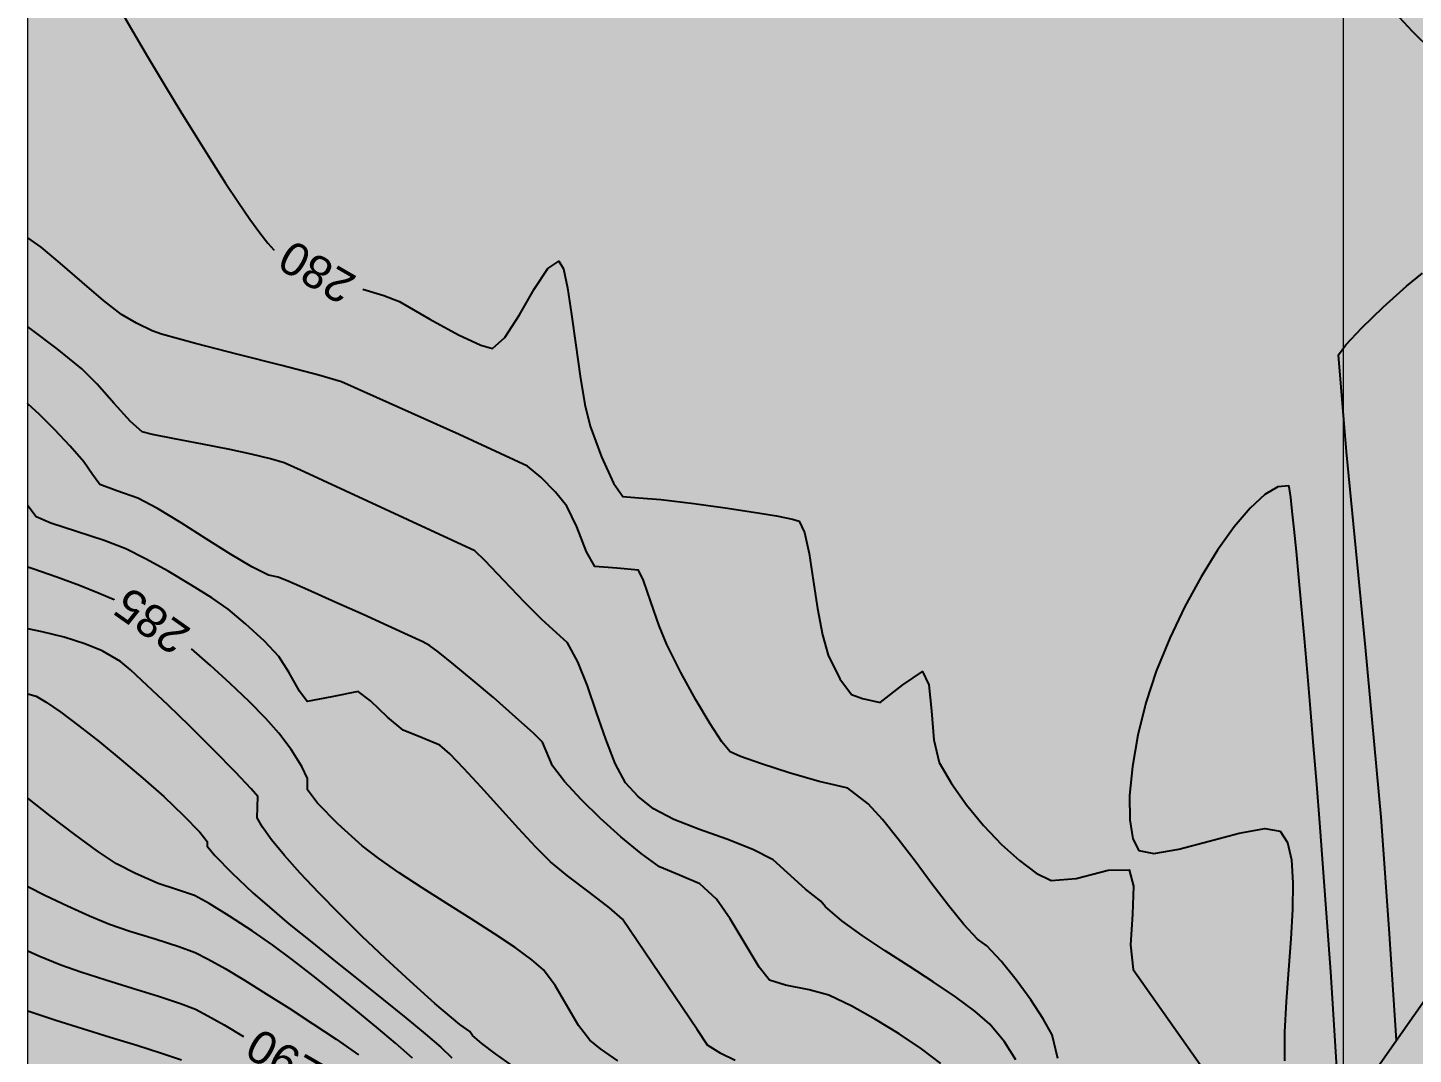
# Model space of a CAD drawing. Extents: x 61466 to 63015, y 108404 to 110397.
# Drawn here: x 62727.7 to 62780.3, y 108610.2 to 108649.2 of the extents above; entities that cross this region are included whole.
import ezdxf
from ezdxf.enums import TextEntityAlignment as Align

# ---------------------------------------------------------------- set-up
doc = ezdxf.new("R2010")
doc.units = 0
doc.header["$LTSCALE"] = 1.000015
doc.header["$MEASUREMENT"] = 0
for name, color, linetype in [('colore lago', 131, 'Continuous'), ('coordinate', 2, 'Continuous'), ('curve livello 5m', 7, 'Continuous'), ('Per+Mod Surf', 7, 'Continuous')]:
    doc.layers.add(name, color=color, linetype=linetype)
doc.layers.add('Colori bordi', color=5, linetype='Continuous', plot=False)
doc.layers.add('no_plot', color=5, linetype='Continuous', plot=False)
doc.styles.add('ARIAL', font='arial.ttf')

msp = doc.modelspace()

# ---------------------------------------------------------------- hatches: boundary and pattern name
at = {"layer": 'colore lago', "linetype": 'Continuous', "lineweight": 0}
msp.add_hatch(color=256, dxfattribs=at).paths.add_polyline_path([(62823.098, 108712.426), (62823.692, 108711.854), (62824.211, 108710.804), (62823.37, 108710.571), (62827.768, 108704.942), (62841.061, 108708.628), (62841.764, 108707.729), (62836.243, 108697.972), (62840.642, 108692.343), (62841.442, 108693.757), (62841.442, 108692.195), (62842.487, 108690.222), (62842.982, 108689.288), (62843.392, 108688.514), (62843.655, 108688.018), (62843.975, 108687.414), (62844.757, 108686.877), (62845.652, 108686.309), (62846.428, 108685.857), (62846.943, 108685.61), (62847.646, 108685.523), (62848.413, 108685.436), (62848.935, 108685.254), (62849.708, 108684.935), (62850.5, 108684.575), (62850.969, 108684.318), (62851.947, 108683.305), (62853.322, 108681.875), (62854.115, 108681.066), (62854.823, 108680.351), (62855.34, 108679.833), (62855.561, 108679.62), (62856.098, 108679.384), (62856.706, 108678.92), (62857.535, 108678.212), (62858.15, 108677.629), (62858.509, 108677.243), (62858.884, 108676.364), (62859.223, 108675.296), (62859.579, 108674.527), (62860.022, 108674.247), (62860.524, 108673.942), (62861.121, 108673.231), (62861.763, 108672.326), (62862.367, 108671.601), (62862.863, 108671.28), (62863.351, 108671.01), (62863.81, 108670.755), (62864.373, 108670.388), (62865.159, 108669.855), (62866.024, 108669.253), (62866.828, 108668.678), (62867.744, 108667.996), (62868.796, 108667.19), (62869.668, 108666.501), (62870.574, 108665.758), (62871.455, 108665.021), (62872.228, 108664.359), (62872.81, 108663.844), (62873.119, 108663.547), (62873.68, 108662.665), (62874.168, 108661.941), (62874.819, 108661.7), (62876.542, 108661.081), (62874.849, 108652.749), (62874.609, 108651.566), (62869.261, 108652.495), (62863.756, 108653.04), (62858.193, 108653.236), (62852.65, 108653.069), (62847.099, 108652.547), (62841.619, 108651.637), (62836.195, 108650.359), (62830.876, 108648.764), (62825.687, 108646.797), (62820.621, 108644.487), (62815.733, 108641.873), (62811.013, 108638.914), (62806.809, 108635.919), (62802.653, 108632.528), (62798.578, 108628.752), (62795.53, 108625.55), (62792.243, 108621.72), (62789.658, 108618.302), (62786.55, 108613.699), (62783.753, 108608.883), (62781.281, 108603.924), (62779.157, 108598.79), (62777.364, 108593.52), (62775.923, 108588.148), (62774.828, 108582.699), (62774.099, 108577.206), (62773.742, 108571.827), (62773.733, 108566.27), (62774.08, 108560.708), (62774.822, 108555.214), (62775.907, 108549.757), (62776.774, 108546.543), (62775.534, 108543.897), (62771.471, 108542.34), (62770.737, 108542.931), (62769.881, 108543.399), (62769.16, 108543.605), (62768.397, 108543.397), (62767.454, 108542.895), (62766.48, 108542.367), (62765.625, 108542.081), (62765.129, 108542.167), (62764.204, 108542.374), (62761.92, 108542.969), (62758.989, 108543.785), (62755.805, 108544.685), (62752.764, 108545.533), (62750.259, 108546.195), (62749.515, 108546.361), (62748.651, 108546.545), (62748.14, 108546.666), (62747.525, 108546.963), (62746.769, 108547.335), (62745.628, 108547.824), (62744.247, 108548.386), (62742.732, 108548.989), (62741.189, 108549.599), (62739.721, 108550.183), (62738.435, 108550.711), (62737.436, 108551.147), (62736.779, 108551.475), (62735.74, 108552.131), (62732.8, 108553.829), (62729.641, 108555.846), (62727.666, 108557.145), (62727.666, 108746.101), (62759.548, 108763.679), (62762.174, 108761.512), (62766.058, 108758.6), (62770.75, 108755.721), (62775.77, 108752.427), (62780.625, 108748.821), (62784.649, 108746.672), (62791.078, 108741.712), (62792.191, 108741.192), (62793.304, 108740.673), (62792.406, 108740.344), (62791.026, 108739.839), (62795.864, 108734.582), (62808.817, 108739.327), (62809.589, 108738.487), (62804.873, 108728.317), (62809.71, 108723.06), (62811.198, 108726.268), (62812.277, 108725.772), (62812.557, 108725.5), (62813.179, 108725.007), (62813.957, 108724.44), (62814.819, 108723.834), (62815.694, 108723.224), (62816.511, 108722.646), (62817.199, 108722.136), (62817.686, 108721.728), (62818.127, 108721.189), (62818.712, 108720.467), (62819.259, 108719.84), (62819.895, 108719.121), (62820.227, 108718.731), (62820.528, 108718.087), (62820.826, 108717.245), (62821.425, 108715.335), (62821.73, 108714.455), (62822.044, 108713.747)])

# ---------------------------------------------------------------- linework, layer by layer
at = {"layer": 'Colori bordi', "linetype": 'Continuous', "lineweight": 0, "flags": 128}
msp.add_lwpolyline([(62727.666, 108557.145), (62727.666, 108746.101)], dxfattribs=at)
at = {"layer": 'coordinate', "linetype": 'Continuous', "lineweight": 0}
msp.add_line((62777.666, 108778.484), (62777.666, 108403.974), dxfattribs=at)
at = {"layer": 'curve livello 5m', "color": 2, "flags": 128}
for points in [[(62731.049, 108650.132), (62731.572, 108649.229), (62732.223, 108648.121), (62732.865, 108647.046), (62733.49, 108646.016), (62734.091, 108645.043), (62734.66, 108644.137), (62735.191, 108643.311), (62735.677, 108642.576), (62736.11, 108641.943), (62736.484, 108641.425), (62736.79, 108641.032), (62737.023, 108640.776), (62737.023, 108640.776)], [(62740.405, 108639.276), (62741.201, 108639.041), (62741.76, 108638.831), (62741.76, 108638.831), (62741.77, 108638.824), (62742.948, 108638.135), (62744.044, 108637.55), (62744.894, 108637.153), (62745.329, 108637.028), (62745.329, 108637.028), (62745.809, 108637.45), (62746.356, 108638.308), (62746.915, 108639.287), (62747.434, 108640.071), (62747.86, 108640.345), (62747.86, 108640.345), (62748.027, 108640.048), (62748.185, 108639.328), (62748.34, 108638.319), (62748.498, 108637.155), (62748.663, 108635.97), (62748.843, 108634.899), (62749.042, 108634.075), (62749.042, 108634.075), (62749.477, 108632.902), (62749.938, 108631.911), (62750.289, 108631.4), (62750.289, 108631.4), (62750.891, 108631.348), (62751.731, 108631.285), (62751.731, 108631.285), (62752.984, 108631.13), (62754.183, 108630.966), (62755.258, 108630.806), (62756.133, 108630.661), (62756.736, 108630.542), (62756.995, 108630.462), (62757.195, 108630.026), (62757.367, 108629.231), (62757.526, 108628.222), (62757.69, 108627.145), (62757.872, 108626.147), (62758.089, 108625.372), (62758.535, 108624.472), (62758.978, 108623.869), (62759.399, 108623.728), (62760.073, 108623.575), (62760.933, 108624.239), (62761.68, 108624.751), (62761.924, 108624.245), (62762.021, 108623.256), (62762.106, 108622.151), (62762.312, 108621.292), (62762.776, 108620.492), (62763.35, 108619.679), (62763.997, 108618.893), (62764.679, 108618.173), (62765.361, 108617.559), (62766.003, 108617.089), (62766.569, 108616.803), (62767.52, 108616.885), (62768.732, 108617.197), (62769.535, 108617.21), (62769.706, 108616.588), (62769.662, 108615.523), (62769.591, 108614.355), (62769.684, 108613.422), (62773.785, 108607.62)], [(62779.694, 108610.722), (62779.424, 108614.966), (62779.116, 108619.207), (62779.116, 108619.207), (62778.521, 108625.667), (62777.801, 108633.099), (62777.496, 108636.78), (62777.496, 108636.78), (62777.775, 108637.162), (62778.38, 108637.807), (62779.19, 108638.591), (62780.083, 108639.392), (62780.083, 108639.392), (62780.69, 108639.887)], [(62730.952, 108627.472), (62730.952, 108627.472), (62730.383, 108627.718), (62729.633, 108628.012), (62728.77, 108628.33), (62727.859, 108628.648), (62727.666, 108628.711)], [(62750.096, 108609.954), (62749.442, 108610.405), (62749.039, 108610.73), (62748.609, 108611.298), (62748.164, 108612.055), (62747.716, 108612.818), (62747.278, 108613.404), (62746.833, 108613.788), (62746.193, 108614.252), (62745.407, 108614.777), (62744.524, 108615.343), (62743.593, 108615.932), (62742.665, 108616.523), (62741.788, 108617.098), (62741.011, 108617.637), (62740.383, 108618.121), (62739.454, 108618.956), (62738.681, 108619.745), (62738.297, 108620.25), (62738.305, 108620.677), (62738.086, 108621.139), (62737.681, 108621.78), (62737.212, 108622.407), (62736.72, 108622.958), (62736.087, 108623.606), (62735.366, 108624.298), (62734.614, 108624.982), (62733.886, 108625.608)], [(62727.666, 108614.135), (62728.094, 108613.947), (62728.929, 108613.6), (62729.687, 108613.327), (62730.632, 108613.024), (62731.653, 108612.711), (62732.637, 108612.407), (62733.473, 108612.133), (62734.048, 108611.909), (62734.519, 108611.665), (62735.138, 108611.313), (62735.874, 108610.873)]]:
    msp.add_lwpolyline(points, dxfattribs=at)
at = {"layer": 'no_plot', "flags": 128}
for points in [[(62784.776, 108649.513), (62783.761, 108648.787), (62782.876, 108648.179), (62782.223, 108647.765), (62781.903, 108647.619), (62781.903, 108647.619), (62781.607, 108647.82), (62781.048, 108648.337), (62780.311, 108649.081), (62779.479, 108649.961)], [(62766.821, 108610.044), (62766.603, 108610.932), (62766.269, 108611.542), (62765.796, 108612.268), (62765.241, 108613.028), (62764.666, 108613.74), (62764.129, 108614.324), (62764.129, 108614.324), (62763.77, 108614.58), (62763.251, 108615.134), (62762.666, 108615.854), (62762.039, 108616.677), (62761.395, 108617.539), (62760.759, 108618.377), (62760.155, 108619.126), (62759.609, 108619.723), (62759.609, 108619.723), (62758.846, 108620.316), (62758.365, 108620.428), (62757.753, 108620.563), (62757.753, 108620.563), (62756.609, 108620.9), (62755.558, 108621.237), (62754.758, 108621.521), (62754.367, 108621.699), (62754.056, 108622.07), (62753.602, 108622.76), (62753.062, 108623.674), (62752.494, 108624.712), (62751.956, 108625.776), (62751.672, 108626.489), (62751.357, 108627.399), (62751.072, 108628.206), (62750.878, 108628.605), (62750.058, 108628.672), (62749.226, 108628.737), (62748.909, 108629.298), (62748.536, 108630.242), (62748.158, 108631.029), (62747.724, 108631.563), (62747.171, 108632.129), (62746.666, 108632.556), (62744.066, 108633.761), (62739.593, 108635.754), (62738.731, 108636.007), (62737.321, 108636.376), (62735.66, 108636.802), (62734.04, 108637.222), (62732.756, 108637.575), (62732.396, 108637.691), (62731.806, 108637.986), (62731.235, 108638.323), (62730.552, 108638.845), (62729.735, 108639.541), (62728.902, 108640.266), (62728.172, 108640.877), (62727.666, 108641.226)], [(62765.228, 108609.994), (62764.798, 108610.678), (62764.242, 108611.346), (62764.242, 108611.346), (62763.669, 108611.841), (62762.93, 108612.382), (62762.08, 108612.954), (62761.171, 108613.543), (62760.255, 108614.136), (62759.384, 108614.719), (62758.611, 108615.277), (62757.99, 108615.798), (62757.99, 108615.798), (62757.814, 108616.015), (62757.227, 108616.471), (62756.55, 108617.099), (62756.009, 108617.591), (62755.229, 108617.988), (62754.247, 108618.37), (62753.2, 108618.746), (62752.224, 108619.127), (62751.454, 108619.522), (62750.87, 108619.997), (62750.396, 108620.516), (62749.999, 108621.249), (62749.636, 108622.171), (62749.289, 108623.187), (62748.943, 108624.201), (62748.581, 108625.116), (62748.187, 108625.836), (62747.772, 108626.216), (62747.214, 108626.719), (62746.567, 108627.374), (62745.769, 108628.209), (62745.054, 108628.952), (62744.657, 108629.336), (62738.04, 108632.403), (62737.413, 108632.683), (62736.9, 108632.83), (62736.166, 108633.015), (62735.354, 108633.187), (62734.307, 108633.39), (62733.25, 108633.593), (62732.41, 108633.76), (62732.013, 108633.861), (62731.577, 108634.252), (62730.957, 108634.94), (62730.292, 108635.687), (62729.72, 108636.257), (62728.783, 108637.013), (62727.81, 108637.749), (62727.666, 108637.852)], [(62762.381, 108609.843), (62761.636, 108610.4), (62760.791, 108610.971), (62759.893, 108611.523), (62758.988, 108612.026), (62758.121, 108612.448), (62758.121, 108612.448), (62757.366, 108612.651), (62756.468, 108612.82), (62755.863, 108613.013), (62755.468, 108613.512), (62754.937, 108614.392), (62754.366, 108615.352), (62753.854, 108616.092), (62753.213, 108616.68), (62752.445, 108617.006), (62751.681, 108617.33), (62750.98, 108617.833), (62750.213, 108618.461), (62749.435, 108619.161), (62748.704, 108619.879), (62748.076, 108620.563), (62747.609, 108621.158), (62747.233, 108622.063), (62746.905, 108622.388), (62746.214, 108623.014), (62745.369, 108623.755), (62744.603, 108624.405), (62743.867, 108625.014), (62743.274, 108625.49), (62742.937, 108625.74), (62742.68, 108625.87), (62742.131, 108626.128), (62741.356, 108626.484), (62740.418, 108626.909), (62739.382, 108627.374), (62738.312, 108627.85), (62737.59, 108628.164), (62737.192, 108628.329), (62736.816, 108628.41), (62736.19, 108628.721), (62735.373, 108629.209), (62734.448, 108629.793), (62733.498, 108630.396), (62732.605, 108630.939), (62731.851, 108631.342), (62731.053, 108631.62), (62730.405, 108631.86), (62730.132, 108632.234), (62729.794, 108632.714), (62729.278, 108633.308), (62728.687, 108633.943), (62728.12, 108634.517), (62727.677, 108634.926), (62727.666, 108634.935)], [(62777.559, 108607.669), (62777.199, 108613.332), (62776.788, 108618.992), (62776.788, 108618.992), (62776.668, 108620.463), (62776.548, 108621.917), (62776.428, 108623.337), (62776.31, 108624.706), (62776.196, 108626.005), (62776.087, 108627.217), (62775.984, 108628.325), (62775.891, 108629.311), (62775.807, 108630.158), (62775.735, 108630.849), (62775.677, 108631.365), (62775.633, 108631.69), (62775.606, 108631.805), (62775.606, 108631.805), (62775.193, 108631.767), (62774.696, 108631.475), (62774.133, 108630.957), (62773.527, 108630.245), (62772.898, 108629.365), (62772.267, 108628.347), (62771.654, 108627.221), (62771.08, 108626.015), (62770.567, 108624.758), (62770.17, 108623.552), (62769.865, 108622.325), (62769.657, 108621.135), (62769.552, 108620.041), (62769.555, 108619.105), (62769.672, 108618.384), (62769.909, 108617.939), (62770.474, 108617.827), (62771.425, 108617.992), (62772.572, 108618.298), (62773.723, 108618.606), (62774.688, 108618.779), (62775.278, 108618.678), (62775.554, 108618.252), (62775.706, 108617.584), (62775.76, 108616.721), (62775.742, 108615.706), (62775.675, 108614.585), (62775.586, 108613.404), (62775.5, 108612.208), (62775.443, 108611.041), (62775.439, 108609.949)], [(62754.562, 108609.963), (62754.008, 108610.228), (62753.501, 108610.551), (62753.108, 108611.147), (62750.281, 108615.337), (62749.786, 108615.766), (62749.013, 108616.358), (62748.189, 108616.986), (62747.541, 108617.52), (62746.986, 108618.069), (62746.324, 108618.776), (62745.611, 108619.563), (62744.9, 108620.352), (62744.248, 108621.064), (62743.709, 108621.623), (62743.338, 108621.948), (62742.659, 108622.226), (62741.941, 108622.513), (62741.348, 108623.009), (62740.7, 108623.633), (62740.228, 108623.984), (62739.228, 108623.785), (62738.283, 108623.614), (62737.997, 108624.002), (62737.59, 108624.718), (62737.207, 108625.316), (62736.662, 108625.897), (62735.949, 108626.563), (62735.282, 108627.116), (62734.66, 108627.547), (62733.868, 108628.047), (62732.999, 108628.56), (62732.146, 108629.032), (62731.402, 108629.407), (62730.569, 108629.724), (62729.515, 108630.064), (62728.55, 108630.382), (62727.982, 108630.631), (62727.666, 108631.041)], [(62746.097, 108609.764), (62745.442, 108610.22), (62744.926, 108610.608), (62744.578, 108610.909), (62744.478, 108611.061), (62744.088, 108611.328), (62743.145, 108612.135), (62742.199, 108612.977), (62741.266, 108613.835), (62740.366, 108614.693), (62739.513, 108615.532), (62738.727, 108616.334), (62738.024, 108617.083), (62737.422, 108617.759), (62736.938, 108618.346), (62736.589, 108618.826), (62736.393, 108619.181), (62736.409, 108619.999), (62736.162, 108620.289), (62735.565, 108620.917), (62734.74, 108621.757), (62733.81, 108622.683), (62732.999, 108623.469), (62732.211, 108624.215), (62731.568, 108624.807), (62731.193, 108625.13), (62730.502, 108625.538), (62729.843, 108625.797), (62729.054, 108626.056), (62728.212, 108626.256), (62727.666, 108626.366)], [(62727.666, 108623.896), (62727.986, 108623.811), (62727.986, 108623.811), (62728.367, 108623.585), (62728.923, 108623.197), (62729.611, 108622.681), (62730.389, 108622.069), (62731.214, 108621.394), (62732.043, 108620.691), (62732.835, 108619.993), (62732.835, 108619.993), (62733.589, 108619.28), (62734.203, 108618.646), (62734.492, 108618.281), (62734.492, 108618.281), (62734.489, 108618.112), (62734.783, 108617.757), (62735.428, 108617.1), (62736.229, 108616.336), (62736.229, 108616.336), (62736.852, 108615.785), (62737.61, 108615.15), (62738.462, 108614.455), (62739.37, 108613.726), (62740.294, 108612.988), (62741.196, 108612.267), (62742.035, 108611.589), (62742.774, 108610.979), (62743.372, 108610.463), (62743.79, 108610.065)], [(62742.292, 108610.05), (62741.648, 108610.616), (62740.922, 108611.234), (62740.142, 108611.881), (62739.332, 108612.537), (62738.519, 108613.18), (62737.727, 108613.788), (62736.984, 108614.341), (62736.195, 108614.892), (62735.343, 108615.45), (62734.568, 108615.927), (62734.009, 108616.234), (62733.362, 108616.45), (62732.626, 108616.691), (62731.766, 108617.071), (62731.046, 108617.44), (62730.316, 108617.918), (62729.454, 108618.547), (62728.515, 108619.266), (62727.666, 108619.929)], [(62727.666, 108616.578), (62728.345, 108616.238), (62729.178, 108615.843), (62730.018, 108615.465), (62730.777, 108615.145), (62730.777, 108615.145), (62731.548, 108614.878), (62732.507, 108614.581), (62733.414, 108614.298), (62734.028, 108614.071), (62734.028, 108614.071), (62734.529, 108613.813), (62735.166, 108613.454), (62735.911, 108613.011), (62736.734, 108612.502), (62737.607, 108611.946), (62738.502, 108611.362), (62739.389, 108610.768), (62740.239, 108610.181)], [(62733.518, 108609.969), (62732.747, 108610.233), (62731.819, 108610.528), (62730.798, 108610.841), (62729.749, 108611.162), (62728.737, 108611.479), (62727.826, 108611.781), (62727.666, 108611.839)]]:
    msp.add_lwpolyline(points, dxfattribs=at)
at = {"layer": 'Per+Mod Surf', "linetype": 'Continuous'}
msp.add_line((62795.085, 108632.73), (62777.07, 108606.97), dxfattribs=at)

# ---------------------------------------------------------------- texts
at = {"layer": 'coordinate', "color": 1, "style": 'ARIAL'}
for s, rotation, p in [('280', 149.9077, (62737.708, 108641.197)), ('285', 144.7916, (62731.547, 108628.014)), ('290', 149.9077, (62736.472, 108611.234))]:
    msp.add_text(s, height=1.25, rotation=rotation, dxfattribs=at).set_placement(p, align=Align.RIGHT)

doc.saveas('drawing.dxf')
